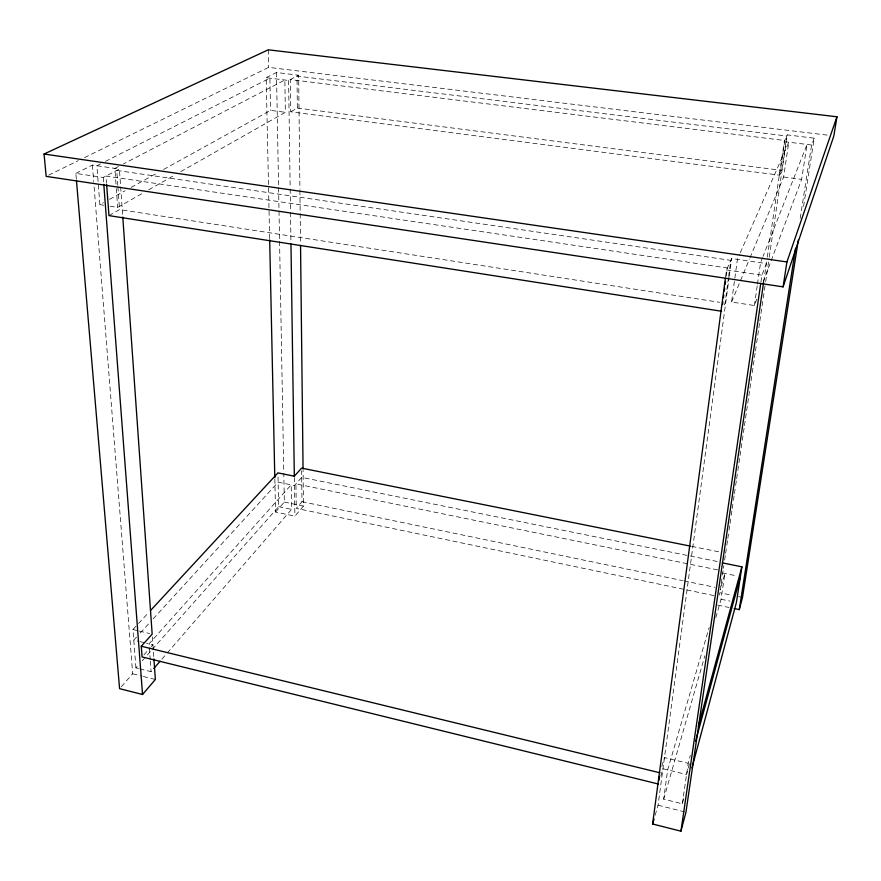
<?xml version="1.0" encoding="UTF-8"?>
<svg xmlns="http://www.w3.org/2000/svg" width="881" height="881" viewBox="0 0 881 881"><rect width="100%" height="100%" fill="white"/><g stroke="black" fill="none" stroke-linecap="round" stroke-linejoin="round"><path stroke-width="0.66" stroke-dasharray="4.41 3.3" d="M725.603 276.744L726.506 269.938L731.659 258.496L766.382 263.562L761.944 275.191L760.953 281.997M726.296 276.105L727.387 268L105.995 176.046L106.513 182.863M728.477 277.746L725.063 303.141L723.576 306.621M728.653 276.403L730.812 260.369L116.755 170.418L117.812 185.274M655.145 815.233L658.052 805.223L729.094 277.581M729.27 276.216L731.659 258.496M683.733 798.516L682.312 803.813L663.668 799.177L667.666 769.895L709.15 627.525M756.779 299.1L754.367 305.531L731.582 302.018L737.419 259.333L739.622 254.29M682.312 803.813L688.171 763.298L690.352 755.336M754.367 305.531L757.275 285.466M757.462 284.123L760.567 262.714L762.561 257.626M763.728 281.535L767.109 258.441M767.307 257.087L784.233 141.632L787.273 134.892L814.22 138.185L803.395 207.476M779.652 175.198L784.751 140.497L290.301 79.576L290.752 111.821L779.652 175.198L781.711 170.385L786.766 135.993L296.985 76.085L297.36 108.044L290.752 111.821M720.24 589.995L721.032 584.566M721.242 583.211L722.233 576.416M722.442 575.051L723.235 569.622M723.433 568.267L723.841 565.547M724.634 560.107L725.437 554.678M725.636 553.323L726.638 546.528M726.836 545.163L727.64 539.734M727.838 538.379L728.84 531.584M729.039 530.219L729.842 524.79M730.041 523.435L731.043 516.64M731.241 515.275L732.045 509.846M732.243 508.491L733.245 501.696M733.444 500.331L734.247 494.902M734.446 493.547L735.448 486.753M735.646 485.387L736.45 479.958M736.648 478.603L737.65 471.809M737.849 470.443L739.842 456.865M740.051 455.499L744.247 426.977M744.445 425.611L746.449 412.033M746.648 410.667L748.652 397.089M748.85 395.723L750.854 382.145M751.053 380.779L752.055 373.996M752.253 372.63L754.257 359.052M754.455 357.686L755.259 352.257M755.458 350.891L756.46 344.108M756.658 342.742L758.651 329.164M758.86 327.798L759.653 322.369M759.851 321.003L763.056 299.276M763.254 297.91L765.457 282.966M765.655 281.612L769.058 258.518M769.256 257.153L787.273 134.892M715.79 617.658L721.076 599.234L724.898 573.476L720.284 589.301M749.984 257.825L783.627 177.004L788.781 142.193L740.172 253.034M763.056 282.361L801.655 179.35L807.029 144.451L763.056 256.36M800.19 218.367L811.61 145.013L814.22 138.185M689.438 763.86L686.552 774.487L662.964 768.75L660.695 776.403M663.668 799.177L704.833 655.794M719.138 595.138L719.832 592.715L731.825 595.215M661.818 766.459L664.461 757.594L688.171 763.298M731.582 302.018L739.996 281.821M740.514 280.554L749.456 259.091M274.839 479.044L275.555 512.037L294.904 516.112L303.471 506.079L303.075 470.399M713.808 595.567L296.269 508.37L301.996 501.707L301.632 470.773M139.716 668.844L151.08 671.663L152.876 669.582M161.884 659.186L166.388 653.977M167.291 652.942L291.578 509.372L291.193 484.847L149.076 643.813L150.222 659.726M138.449 668.525L135.927 667.897L138.647 664.814M142.293 660.706L151.378 650.442M152.292 649.407L278.638 506.663L277.956 472.888M121.336 686.684L132.69 673.811L93.793 182.907M275.555 512.037L284.332 502.093L283.803 473.273M143.889 654.902L150.211 647.799M151.114 646.786L152.92 644.749L146.521 643.196M136.544 637.062L133.758 640.091L138.868 641.335M140.244 633.01L149.495 622.889M153.195 618.836L278.143 482.182L294.463 485.519L301.709 477.37L688.876 555.746M135.927 667.897L132.943 629.508L137.59 624.497M138.515 623.484L148.746 612.449M108.969 215.614L119.541 209.579L719.634 302.304M110.059 206.231L117.68 207.398L143.845 192.565M148.603 189.867L174.768 175.022M180.715 171.652L285.356 112.294L284.86 80.006L123.373 163.954M100.544 163.877L96.866 165.738L99.894 204.656L103.495 202.663M109.508 199.348L125.135 190.714M131.137 187.4L157.578 172.786M163.591 169.471L270.555 110.367L285.356 112.294M76.306 178.887L75.843 173.403L103.264 177.466L119.398 169.031L120.554 185.495M269.641 238.509L266.172 77.693L288.605 80.468L298.637 75.215L299.914 189.107M118.517 166.476L114.871 168.37L116.226 187.213M105.456 161.388L269.894 78.156L270.555 110.367M75.843 173.403L92.384 165.088L119.398 169.031M266.172 77.693L276.48 72.517L298.637 75.215M48.642 175.165L78.299 160.639M84.488 157.611L268.639 67.374L829.748 135.421M784.233 141.632L811.61 145.013M297.36 108.044L781.711 170.385M783.627 177.004L801.655 179.35M726.506 269.938L761.944 275.191M99.894 204.656L103.705 205.251M691.64 546.363L719.975 552.057M690.219 556.021L718.555 561.748M717.575 569.875L295.928 483.878L296.269 508.37M722.321 572.947L736.516 575.855M301.996 501.707L682.533 580.59M683.876 580.865L714.81 587.286M284.332 502.093L303.471 506.079M738.487 596.591L742.485 597.428M278.638 506.663L291.578 509.372M721.076 599.234L730.019 601.106M717.597 605.071L729.072 607.483M132.943 629.508L138.064 630.752M139.352 631.06L149.605 633.527M140.145 641.643L145.244 642.888M132.69 673.811L142.028 676.145M143.361 676.487L155.364 679.482M658.052 805.223L684.603 811.864M92.384 165.088L93.694 181.541M103.264 177.466L103.683 182.962M120.653 186.871L122.679 215.68M152.358 636.798L153.823 657.534M117.911 186.618L119.541 209.579M116.325 188.556L117.68 207.398M150.31 661.058L151.08 671.663M268.276 49.81L268.639 67.374M276.48 72.517L278.561 186.431M278.583 187.796L278.991 209.755M279.013 211.132L279.541 239.951M279.563 241.328L283.781 471.897M288.605 80.468L290.157 187.664M290.179 189.03L290.499 211.022M290.521 212.398L290.95 242.627M294.353 477.535L294.904 516.112M299.925 190.483L300.531 243.993"/><path stroke-width="1.32" d="M763.585 282.625L685.936 812.205L680.936 831.19L652.601 823.988L725.415 278.11M658.933 780.302L659.428 776.546M722.508 304.496L722.861 301.798M723.411 297.745L723.764 295.036M724.314 290.983L724.678 288.274M725.217 284.222L725.581 281.513M680.936 831.19L760.755 283.352M783.088 286.865L786.92 261.954L836.95 116.777L268.276 49.81L44.05 154.032L46.164 176.376L783.088 286.865L833.844 135.916L836.95 116.777M722.464 562.904L741.901 566.835L736.417 602.45L691.915 768.045M734.17 608.551L739.269 609.63L795.543 248.255M798.307 240.084L742.485 597.428L739.269 609.63M695.583 741.284L740.392 576.648M698.336 726.131L741.901 566.835M652.601 823.988L654.054 818.989M76.427 180.253L119.585 688.656L142.546 694.492L155.364 679.482L153.911 658.9M153.779 668.547L160.089 661.268M658.426 784.046L142.083 656.94L141.279 646.247L152.171 634.144L122.778 217.056M150.596 610.434L277.956 472.888L294.331 476.203L301.599 468.13L690.286 546.099M44.05 154.032L786.92 261.954M721.605 311.257L108.969 215.614L106.612 184.228M141.279 646.247L659.935 772.791M103.793 184.327L142.546 694.492M269.674 239.885L274.806 477.678M290.972 244.004L294.331 476.258M300.542 245.37L303.064 469.022"/></g></svg>
